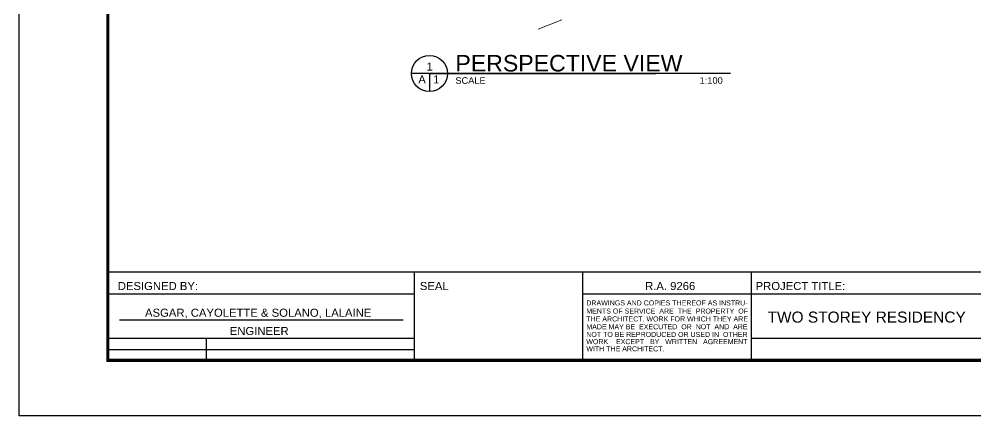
# Model space of a CAD drawing. Header units: inches. Extents: x -1 to 315328, y 6829 to 107833.
# Drawn here: x -1 to 43146, y 56176 to 74074 of the extents above; entities that cross this region are included whole.
import ezdxf

# ---------------------------------------------------------------- set-up
doc = ezdxf.new("R2010")
doc.units = ezdxf.units.IN
doc.header["$MEASUREMENT"] = 0
doc.layers.add('PDF_Geometry', color=7, linetype='Continuous')
doc.layers.add('TEXTS', color=2, linetype='Continuous')
doc.styles.get("Standard").update_dxf_attribs({"font": 'arial.ttf'})

# ---------------------------------------------------------------- blocks, each defined once
blk = doc.blocks.new('A$Cf5438962')
blk.add_lwpolyline([(0, 50800), (76200, 50800), (76200, 0), (0, 0)], close=True)

msp = doc.modelspace()

# ---------------------------------------------------------------- linework, layer by layer
for p, q in [((3999.25576, 104476.01297), (3999.25576, 58676.01297)), ((3999.25576, 104476.01297), (3999.25576, 58676.01297)), ((3999.25576, 104476.01297), (3999.25576, 58676.01297)), ((3999.25576, 62676.01297), (73699.25576, 62676.01297)), ((3999.25576, 62676.01297), (73699.25576, 62676.01297)), ((17807.15184, 62676.01297), (17807.15184, 58676.01297)), ((17810.2497, 62676.01297), (17810.2497, 58676.01297)), ((25407.15184, 62676.01297), (25407.15184, 58676.01297)), ((33007.15184, 62676.01297), (33007.15184, 58676.01297)), ((3999.25576, 61676.01297), (17810.2497, 61676.01297)), ((25407.15184, 61676.01297), (73699.25576, 61676.01297)), ((4524.79744, 60501.75475), (17324.53489, 60501.75475)), ((17807.15184, 60676.01297), (17810.2497, 60676.01297)), ((3999.25576, 59676.01297), (17810.2497, 59676.01297)), ((8449.79735, 58676.01297), (8449.79735, 59676.01297)), ((33007.15184, 59676.01297), (52659.36279, 59676.01297)), ((3999.25576, 59176.01297), (17810.2497, 59176.01297))]:
    msp.add_line(p, q)
msp.add_lwpolyline([(-0.74424, 106976.01297), (76199.25576, 106976.01297), (76199.25576, 56176.01297), (-0.74424, 56176.01297)], close=True)
at = {"const_width": 150}
msp.add_lwpolyline([(3999.25576, 104476.01297), (73699.25576, 104476.01297), (73699.25576, 58676.01297), (3999.25576, 58676.01297)], close=True, dxfattribs=at)
at = {"layer": 'PDF_Geometry', "lineweight": 9}
msp.add_lwpolyline([(23412.34838, 73620.8848), (24469.60038, 74039.7202)], dxfattribs=at)
at = {"layer": 'TEXTS'}
for p, q in [((32086.94362, 71619.16798), (17686.66056, 71619.16798)), ((18501.966, 71619.16798), (28713.01386, 71619.16798)), ((18501.966, 71619.16798), (18501.966, 70803.86254)), ((18501.966, 71619.16798), (18501.966, 70803.86254))]:
    msp.add_line(p, q, dxfattribs=at)
msp.add_circle((18501.966, 71619.16798), 815.30544, dxfattribs=at)
msp.add_circle((18501.966, 71619.16798), 815.30544, dxfattribs=at)

# ---------------------------------------------------------------- block references
msp.add_blockref('A$Cf5438962', (-0.74424, 56176.01297))

# ---------------------------------------------------------------- texts
for s, height, p in [('1', 361.05685, (18370.3032, 71749.11143)), ('A', 361.05685, (18002.54551, 71173.06719)), ('1', 361.05685, (18668.58834, 71173.06719)), ('DESIGNED BY:', 364.1973291, (4449.20562, 61851.51584)), ('SEAL', 364.197329, (18069.76782, 61851.51584)), ('R.A. 9266', 364.197329, (28228.33419, 61851.51584)), ('PROJECT TITLE:', 364.1973291, (33212.90573, 61851.51584)), ('DRAWINGS AND COPIES THEREOF AS INSTRU-', 226.9262653, (25577.86923, 61158.54703)), ('ASGAR, CAYOLETTE & SOLANO, LALAINE', 364.1973291, (5676.28721, 60646.87777)), ('MENTS OF SERVICE  ARE  THE  PROPERTY  OF ', 226.9262653, (25577.86923, 60790.77394)), ('TWO STOREY RESIDENCY', 498.5828422, (33751.66272, 60382.52451)), ('THE ARCHITECT. WORK FOR WHICH THEY ARE', 226.9262653, (25577.86923, 60435.72476)), ('ENGINEER', 364.197329, (9498.04578, 59821.86209)), ('MADE MAY BE  EXECUTED  OR  NOT  AND  ARE', 226.9262653, (25577.86923, 60080.67686)), ('WORK    EXCEPT   BY   WRITTEN   AGREEMENT ', 226.9262653, (25577.86923, 59411.18766)), ('NOT TO BE REPRODUCED OR USED IN  OTHER', 226.9262653, (25577.86923, 59735.47123)), ('WITH THE ARCHITECT.', 226.9262653, (25577.86923, 59086.90409))]:
    msp.add_text(s, height=height).set_placement(p)
for s, height, p in [('PERSPECTIVE VIEW', 745.3675528, (19674.02989, 71711.84259)), ('SCALE', 298.147259, (19673.09442, 71155.8312)), ('1:100', 298.147259, (30687.88443, 71155.8312))]:
    msp.add_text(s, height=height, dxfattribs=at).set_placement(p)

doc.saveas('drawing.dxf')
